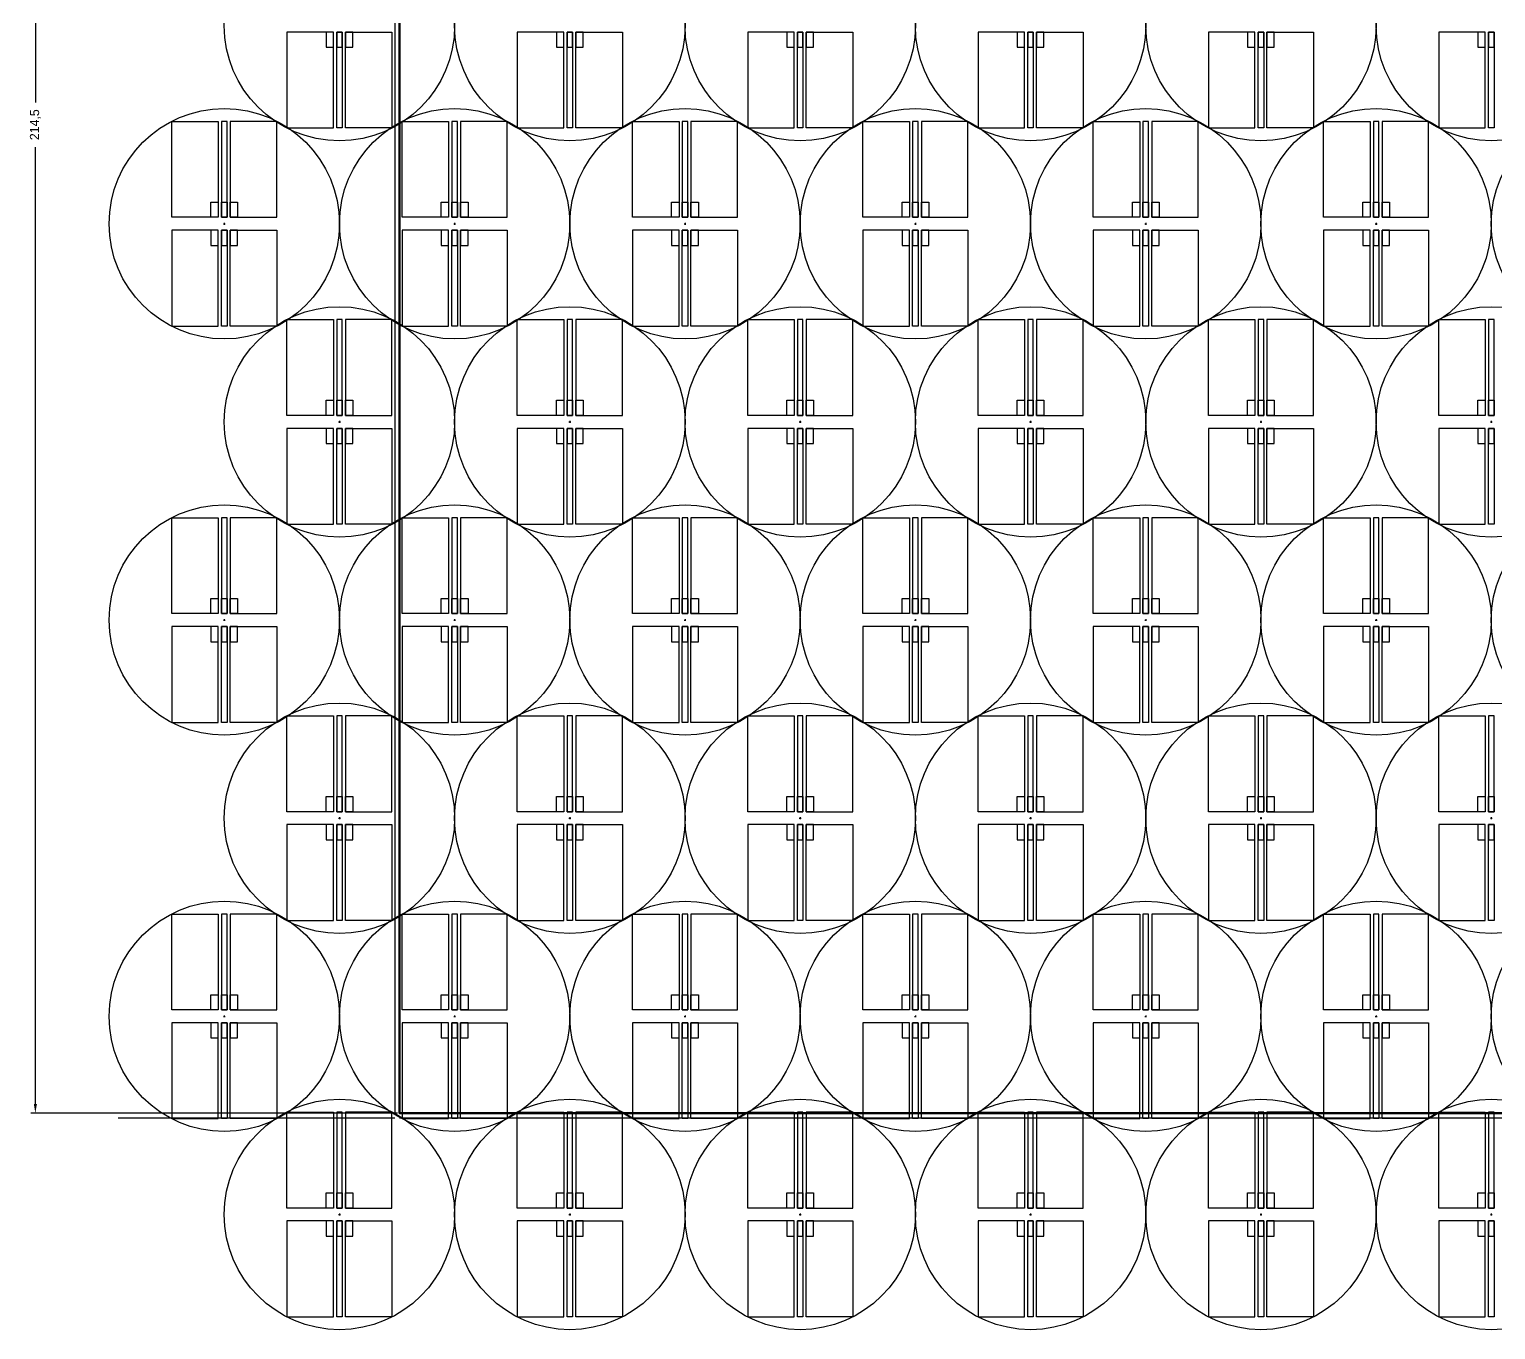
# Model space of a CAD drawing. Extents: x 1705 to 2425, y 722 to 1043.
# Drawn here: x 2103.9 to 2263.1, y 773.9 to 915 of the extents above; entities that cross this region are included whole.
import ezdxf

# ---------------------------------------------------------------- set-up
doc = ezdxf.new("R2010")
doc.units = 0
doc.header["$LTSCALE"] = 0.2
doc.layers.get('Defpoints').update_dxf_attribs({"linetype": 'CONTINUOUS'})
for name, color, linetype in [('Bemassung', 5, 'CONTINUOUS'), ('Layout', 7, 'CONTINUOUS'), ('Platine', 6, 'CONTINUOUS')]:
    doc.layers.add(name, color=color, linetype=linetype)
doc.dimstyles.get("Standard").update_dxf_attribs({"dimtxt": 1, "dimasz": 1, "dimexe": 0.5, "dimexo": 0.2, "dimgap": 0.5, "dimtad": 0, "dimdec": 1, "dimzin": 0, "dimtxsty": 'Standard', "dimcen": 0.2, "dimadec": 1, "dimazin": 0, "dimtfac": 1, "dimtdec": 1, "dimtofl": 0, "dimtmove": 0, "dimatfit": 3, "dimfxl": 0, "dimtolj": 1, "dimtzin": 0, "dimarcsym": 0})

# ---------------------------------------------------------------- blocks, each defined once
blk = doc.blocks.new('*D15')
at = {"layer": 'Bemassung', "color": 0, "lineweight": -2}
for p, q in [((2143.9, 1011.9), (2104.1, 1011.9)), ((2104.6, 1010.9), (2104.6, 907.07)), ((2104.6, 798.4), (2104.6, 902.23)), ((2143.9, 797.4), (2104.1, 797.4))]:
    blk.add_line(p, q, dxfattribs=at)
at = {"layer": 'Bemassung', "color": 0}
for points in [[(2104.43, 1010.9), (2104.77, 1010.9), (2104.6, 1011.9)], [(2104.43, 798.4), (2104.77, 798.4), (2104.6, 797.4)]]:
    blk.add_solid(points, dxfattribs=at)
at = {"layer": 'Defpoints', "color": 0}
for p in [(2104.6, 1011.9), (2144.1, 1011.9), (2144.1, 797.4)]:
    blk.add_point(p, dxfattribs=at)
at = {"layer": 'Bemassung', "color": 0, "insert": (2104.6, 904.65), "char_height": 1, "attachment_point": 5, "rotation": 90}
blk.add_mtext('\\A1;214,5', dxfattribs=at)

msp = doc.modelspace()

# ---------------------------------------------------------------- linework, layer by layer
at = {"layer": 'Bemassung'}
for centre in [(2137.6, 915.4), (2162.6, 915.4), (2187.6, 915.4), (2212.6, 915.4), (2237.6, 915.4), (2262.6, 915.4), (2125.1, 893.9), (2150.1, 893.9), (2175.1, 893.9), (2200.1, 893.9), (2225.1, 893.9), (2250.1, 893.9), (2275.1, 893.9), (2137.6, 872.4), (2162.6, 872.4), (2187.6, 872.4), (2212.6, 872.4), (2237.6, 872.4), (2262.6, 872.4), (2125.1, 850.9), (2150.1, 850.9), (2175.1, 850.9), (2200.1, 850.9), (2225.1, 850.9), (2250.1, 850.9), (2275.1, 850.9), (2137.6, 829.4), (2162.6, 829.4), (2187.6, 829.4), (2212.6, 829.4), (2237.6, 829.4), (2262.6, 829.4), (2125.1, 807.9), (2150.1, 807.9), (2175.1, 807.9), (2200.1, 807.9), (2225.1, 807.9), (2250.1, 807.9), (2275.1, 807.9), (2137.6, 786.4), (2162.6, 786.4), (2187.6, 786.4), (2212.6, 786.4), (2237.6, 786.4), (2262.6, 786.4)]:
    msp.add_circle(centre, 12.5, dxfattribs=at)
at = {"layer": 'Layout'}
for p, q in [((2125, 893.9), (2125.2, 893.9)), ((2125.1, 894), (2125.1, 893.8)), ((2150, 893.9), (2150.2, 893.9)), ((2150.1, 894), (2150.1, 893.8)), ((2175, 893.9), (2175.2, 893.9)), ((2175.1, 894), (2175.1, 893.8)), ((2200, 893.9), (2200.2, 893.9)), ((2200.1, 894), (2200.1, 893.8)), ((2225, 893.9), (2225.2, 893.9)), ((2225.1, 894), (2225.1, 893.8)), ((2250, 893.9), (2250.2, 893.9)), ((2250.1, 894), (2250.1, 893.8)), ((2137.5, 872.4), (2137.7, 872.4)), ((2137.6, 872.5), (2137.6, 872.3)), ((2162.5, 872.4), (2162.7, 872.4)), ((2162.6, 872.5), (2162.6, 872.3)), ((2187.5, 872.4), (2187.7, 872.4)), ((2187.6, 872.5), (2187.6, 872.3)), ((2212.5, 872.4), (2212.7, 872.4)), ((2212.6, 872.5), (2212.6, 872.3)), ((2237.5, 872.4), (2237.7, 872.4)), ((2237.6, 872.5), (2237.6, 872.3)), ((2262.5, 872.4), (2262.7, 872.4)), ((2262.6, 872.5), (2262.6, 872.3)), ((2125, 850.9), (2125.2, 850.9)), ((2125.1, 851), (2125.1, 850.8)), ((2150, 850.9), (2150.2, 850.9)), ((2150.1, 851), (2150.1, 850.8)), ((2175, 850.9), (2175.2, 850.9)), ((2175.1, 851), (2175.1, 850.8)), ((2200, 850.9), (2200.2, 850.9)), ((2200.1, 851), (2200.1, 850.8)), ((2225, 850.9), (2225.2, 850.9)), ((2225.1, 851), (2225.1, 850.8)), ((2250, 850.9), (2250.2, 850.9)), ((2250.1, 851), (2250.1, 850.8)), ((2137.5, 829.4), (2137.7, 829.4)), ((2137.6, 829.5), (2137.6, 829.3)), ((2162.5, 829.4), (2162.7, 829.4)), ((2162.6, 829.5), (2162.6, 829.3)), ((2187.5, 829.4), (2187.7, 829.4)), ((2187.6, 829.5), (2187.6, 829.3)), ((2212.5, 829.4), (2212.7, 829.4)), ((2212.6, 829.5), (2212.6, 829.3)), ((2237.5, 829.4), (2237.7, 829.4)), ((2237.6, 829.5), (2237.6, 829.3)), ((2262.5, 829.4), (2262.7, 829.4)), ((2262.6, 829.5), (2262.6, 829.3)), ((2125, 807.9), (2125.2, 807.9)), ((2125.1, 808), (2125.1, 807.8)), ((2150, 807.9), (2150.2, 807.9)), ((2150.1, 808), (2150.1, 807.8)), ((2175, 807.9), (2175.2, 807.9)), ((2175.1, 808), (2175.1, 807.8)), ((2200, 807.9), (2200.2, 807.9)), ((2200.1, 808), (2200.1, 807.8)), ((2225, 807.9), (2225.2, 807.9)), ((2225.1, 808), (2225.1, 807.8)), ((2250, 807.9), (2250.2, 807.9)), ((2250.1, 808), (2250.1, 807.8)), ((2137.5, 786.4), (2137.7, 786.4)), ((2137.6, 786.5), (2137.6, 786.3)), ((2162.5, 786.4), (2162.7, 786.4)), ((2162.6, 786.5), (2162.6, 786.3)), ((2187.5, 786.4), (2187.7, 786.4)), ((2187.6, 786.5), (2187.6, 786.3)), ((2212.5, 786.4), (2212.7, 786.4)), ((2212.6, 786.5), (2212.6, 786.3)), ((2237.5, 786.4), (2237.7, 786.4)), ((2237.6, 786.5), (2237.6, 786.3)), ((2262.5, 786.4), (2262.7, 786.4)), ((2262.6, 786.5), (2262.6, 786.3))]:
    msp.add_line(p, q, dxfattribs=at)
for points in [[(2136.95, 914.7), (2131.9, 914.7), (2131.9, 904.3), (2136.95, 904.3)], [(2136.15, 913.05), (2136.95, 913.05), (2136.95, 914.7), (2136.15, 914.7)], [(2137.3, 913.05), (2137.9, 913.05), (2137.9, 914.7), (2137.3, 914.7)], [(2137.3, 914.7), (2137.9, 914.7), (2137.9, 904.3), (2137.3, 904.3)], [(2138.25, 913.05), (2139.05, 913.05), (2139.05, 914.7), (2138.25, 914.7)], [(2138.25, 914.7), (2143.3, 914.7), (2143.3, 904.3), (2138.25, 904.3)], [(2161.95, 914.7), (2156.9, 914.7), (2156.9, 904.3), (2161.95, 904.3)], [(2161.15, 913.05), (2161.95, 913.05), (2161.95, 914.7), (2161.15, 914.7)], [(2162.3, 913.05), (2162.9, 913.05), (2162.9, 914.7), (2162.3, 914.7)], [(2162.3, 914.7), (2162.9, 914.7), (2162.9, 904.3), (2162.3, 904.3)], [(2163.25, 913.05), (2164.05, 913.05), (2164.05, 914.7), (2163.25, 914.7)], [(2163.25, 914.7), (2168.3, 914.7), (2168.3, 904.3), (2163.25, 904.3)], [(2186.95, 914.7), (2181.9, 914.7), (2181.9, 904.3), (2186.95, 904.3)], [(2186.15, 913.05), (2186.95, 913.05), (2186.95, 914.7), (2186.15, 914.7)], [(2187.3, 913.05), (2187.9, 913.05), (2187.9, 914.7), (2187.3, 914.7)], [(2187.3, 914.7), (2187.9, 914.7), (2187.9, 904.3), (2187.3, 904.3)], [(2188.25, 913.05), (2189.05, 913.05), (2189.05, 914.7), (2188.25, 914.7)], [(2188.25, 914.7), (2193.3, 914.7), (2193.3, 904.3), (2188.25, 904.3)], [(2211.95, 914.7), (2206.9, 914.7), (2206.9, 904.3), (2211.95, 904.3)], [(2211.15, 913.05), (2211.95, 913.05), (2211.95, 914.7), (2211.15, 914.7)], [(2212.3, 913.05), (2212.9, 913.05), (2212.9, 914.7), (2212.3, 914.7)], [(2212.3, 914.7), (2212.9, 914.7), (2212.9, 904.3), (2212.3, 904.3)], [(2213.25, 913.05), (2214.05, 913.05), (2214.05, 914.7), (2213.25, 914.7)], [(2213.25, 914.7), (2218.3, 914.7), (2218.3, 904.3), (2213.25, 904.3)], [(2236.95, 914.7), (2231.9, 914.7), (2231.9, 904.3), (2236.95, 904.3)], [(2236.15, 913.05), (2236.95, 913.05), (2236.95, 914.7), (2236.15, 914.7)], [(2237.3, 913.05), (2237.9, 913.05), (2237.9, 914.7), (2237.3, 914.7)], [(2237.3, 914.7), (2237.9, 914.7), (2237.9, 904.3), (2237.3, 904.3)], [(2238.25, 913.05), (2239.05, 913.05), (2239.05, 914.7), (2238.25, 914.7)], [(2238.25, 914.7), (2243.3, 914.7), (2243.3, 904.3), (2238.25, 904.3)], [(2261.95, 914.7), (2256.9, 914.7), (2256.9, 904.3), (2261.95, 904.3)], [(2261.15, 913.05), (2261.95, 913.05), (2261.95, 914.7), (2261.15, 914.7)], [(2262.3, 913.05), (2262.9, 913.05), (2262.9, 914.7), (2262.3, 914.7)], [(2262.3, 914.7), (2262.9, 914.7), (2262.9, 904.3), (2262.3, 904.3)], [(2124.45, 894.6), (2119.4, 894.6), (2119.4, 905), (2124.45, 905)], [(2124.8, 894.6), (2125.4, 894.6), (2125.4, 905), (2124.8, 905)], [(2125.75, 894.6), (2130.8, 894.6), (2130.8, 905), (2125.75, 905)], [(2149.45, 894.6), (2144.4, 894.6), (2144.4, 905), (2149.45, 905)], [(2149.8, 894.6), (2150.4, 894.6), (2150.4, 905), (2149.8, 905)], [(2150.75, 894.6), (2155.8, 894.6), (2155.8, 905), (2150.75, 905)], [(2174.45, 894.6), (2169.4, 894.6), (2169.4, 905), (2174.45, 905)], [(2174.8, 894.6), (2175.4, 894.6), (2175.4, 905), (2174.8, 905)], [(2175.75, 894.6), (2180.8, 894.6), (2180.8, 905), (2175.75, 905)], [(2199.45, 894.6), (2194.4, 894.6), (2194.4, 905), (2199.45, 905)], [(2199.8, 894.6), (2200.4, 894.6), (2200.4, 905), (2199.8, 905)], [(2200.75, 894.6), (2205.8, 894.6), (2205.8, 905), (2200.75, 905)], [(2224.45, 894.6), (2219.4, 894.6), (2219.4, 905), (2224.45, 905)], [(2224.8, 894.6), (2225.4, 894.6), (2225.4, 905), (2224.8, 905)], [(2225.75, 894.6), (2230.8, 894.6), (2230.8, 905), (2225.75, 905)], [(2249.45, 894.6), (2244.4, 894.6), (2244.4, 905), (2249.45, 905)], [(2249.8, 894.6), (2250.4, 894.6), (2250.4, 905), (2249.8, 905)], [(2250.75, 894.6), (2255.8, 894.6), (2255.8, 905), (2250.75, 905)], [(2123.65, 896.25), (2124.45, 896.25), (2124.45, 894.6), (2123.65, 894.6)], [(2124.8, 896.25), (2125.4, 896.25), (2125.4, 894.6), (2124.8, 894.6)], [(2125.75, 896.25), (2126.55, 896.25), (2126.55, 894.6), (2125.75, 894.6)], [(2148.65, 896.25), (2149.45, 896.25), (2149.45, 894.6), (2148.65, 894.6)], [(2149.8, 896.25), (2150.4, 896.25), (2150.4, 894.6), (2149.8, 894.6)], [(2150.75, 896.25), (2151.55, 896.25), (2151.55, 894.6), (2150.75, 894.6)], [(2173.65, 896.25), (2174.45, 896.25), (2174.45, 894.6), (2173.65, 894.6)], [(2174.8, 896.25), (2175.4, 896.25), (2175.4, 894.6), (2174.8, 894.6)], [(2175.75, 896.25), (2176.55, 896.25), (2176.55, 894.6), (2175.75, 894.6)], [(2198.65, 896.25), (2199.45, 896.25), (2199.45, 894.6), (2198.65, 894.6)], [(2199.8, 896.25), (2200.4, 896.25), (2200.4, 894.6), (2199.8, 894.6)], [(2200.75, 896.25), (2201.55, 896.25), (2201.55, 894.6), (2200.75, 894.6)], [(2223.65, 896.25), (2224.45, 896.25), (2224.45, 894.6), (2223.65, 894.6)], [(2224.8, 896.25), (2225.4, 896.25), (2225.4, 894.6), (2224.8, 894.6)], [(2225.75, 896.25), (2226.55, 896.25), (2226.55, 894.6), (2225.75, 894.6)], [(2248.65, 896.25), (2249.45, 896.25), (2249.45, 894.6), (2248.65, 894.6)], [(2249.8, 896.25), (2250.4, 896.25), (2250.4, 894.6), (2249.8, 894.6)], [(2250.75, 896.25), (2251.55, 896.25), (2251.55, 894.6), (2250.75, 894.6)], [(2124.45, 893.2), (2119.4, 893.2), (2119.4, 882.8), (2124.45, 882.8)], [(2123.65, 891.55), (2124.45, 891.55), (2124.45, 893.2), (2123.65, 893.2)], [(2124.8, 891.55), (2125.4, 891.55), (2125.4, 893.2), (2124.8, 893.2)], [(2124.8, 893.2), (2125.4, 893.2), (2125.4, 882.8), (2124.8, 882.8)], [(2125.75, 891.55), (2126.55, 891.55), (2126.55, 893.2), (2125.75, 893.2)], [(2125.75, 893.2), (2130.8, 893.2), (2130.8, 882.8), (2125.75, 882.8)], [(2149.45, 893.2), (2144.4, 893.2), (2144.4, 882.8), (2149.45, 882.8)], [(2148.65, 891.55), (2149.45, 891.55), (2149.45, 893.2), (2148.65, 893.2)], [(2149.8, 891.55), (2150.4, 891.55), (2150.4, 893.2), (2149.8, 893.2)], [(2149.8, 893.2), (2150.4, 893.2), (2150.4, 882.8), (2149.8, 882.8)], [(2150.75, 891.55), (2151.55, 891.55), (2151.55, 893.2), (2150.75, 893.2)], [(2150.75, 893.2), (2155.8, 893.2), (2155.8, 882.8), (2150.75, 882.8)], [(2174.45, 893.2), (2169.4, 893.2), (2169.4, 882.8), (2174.45, 882.8)], [(2173.65, 891.55), (2174.45, 891.55), (2174.45, 893.2), (2173.65, 893.2)], [(2174.8, 891.55), (2175.4, 891.55), (2175.4, 893.2), (2174.8, 893.2)], [(2174.8, 893.2), (2175.4, 893.2), (2175.4, 882.8), (2174.8, 882.8)], [(2175.75, 891.55), (2176.55, 891.55), (2176.55, 893.2), (2175.75, 893.2)], [(2175.75, 893.2), (2180.8, 893.2), (2180.8, 882.8), (2175.75, 882.8)], [(2199.45, 893.2), (2194.4, 893.2), (2194.4, 882.8), (2199.45, 882.8)], [(2198.65, 891.55), (2199.45, 891.55), (2199.45, 893.2), (2198.65, 893.2)], [(2199.8, 891.55), (2200.4, 891.55), (2200.4, 893.2), (2199.8, 893.2)], [(2199.8, 893.2), (2200.4, 893.2), (2200.4, 882.8), (2199.8, 882.8)], [(2200.75, 891.55), (2201.55, 891.55), (2201.55, 893.2), (2200.75, 893.2)], [(2200.75, 893.2), (2205.8, 893.2), (2205.8, 882.8), (2200.75, 882.8)], [(2224.45, 893.2), (2219.4, 893.2), (2219.4, 882.8), (2224.45, 882.8)], [(2223.65, 891.55), (2224.45, 891.55), (2224.45, 893.2), (2223.65, 893.2)], [(2224.8, 891.55), (2225.4, 891.55), (2225.4, 893.2), (2224.8, 893.2)], [(2224.8, 893.2), (2225.4, 893.2), (2225.4, 882.8), (2224.8, 882.8)], [(2225.75, 891.55), (2226.55, 891.55), (2226.55, 893.2), (2225.75, 893.2)], [(2225.75, 893.2), (2230.8, 893.2), (2230.8, 882.8), (2225.75, 882.8)], [(2249.45, 893.2), (2244.4, 893.2), (2244.4, 882.8), (2249.45, 882.8)], [(2248.65, 891.55), (2249.45, 891.55), (2249.45, 893.2), (2248.65, 893.2)], [(2249.8, 891.55), (2250.4, 891.55), (2250.4, 893.2), (2249.8, 893.2)], [(2249.8, 893.2), (2250.4, 893.2), (2250.4, 882.8), (2249.8, 882.8)], [(2250.75, 891.55), (2251.55, 891.55), (2251.55, 893.2), (2250.75, 893.2)], [(2250.75, 893.2), (2255.8, 893.2), (2255.8, 882.8), (2250.75, 882.8)], [(2136.95, 873.1), (2131.9, 873.1), (2131.9, 883.5), (2136.95, 883.5)], [(2137.3, 873.1), (2137.9, 873.1), (2137.9, 883.5), (2137.3, 883.5)], [(2138.25, 873.1), (2143.3, 873.1), (2143.3, 883.5), (2138.25, 883.5)], [(2161.95, 873.1), (2156.9, 873.1), (2156.9, 883.5), (2161.95, 883.5)], [(2162.3, 873.1), (2162.9, 873.1), (2162.9, 883.5), (2162.3, 883.5)], [(2163.25, 873.1), (2168.3, 873.1), (2168.3, 883.5), (2163.25, 883.5)], [(2186.95, 873.1), (2181.9, 873.1), (2181.9, 883.5), (2186.95, 883.5)], [(2187.3, 873.1), (2187.9, 873.1), (2187.9, 883.5), (2187.3, 883.5)], [(2188.25, 873.1), (2193.3, 873.1), (2193.3, 883.5), (2188.25, 883.5)], [(2211.95, 873.1), (2206.9, 873.1), (2206.9, 883.5), (2211.95, 883.5)], [(2212.3, 873.1), (2212.9, 873.1), (2212.9, 883.5), (2212.3, 883.5)], [(2213.25, 873.1), (2218.3, 873.1), (2218.3, 883.5), (2213.25, 883.5)], [(2236.95, 873.1), (2231.9, 873.1), (2231.9, 883.5), (2236.95, 883.5)], [(2237.3, 873.1), (2237.9, 873.1), (2237.9, 883.5), (2237.3, 883.5)], [(2238.25, 873.1), (2243.3, 873.1), (2243.3, 883.5), (2238.25, 883.5)], [(2261.95, 873.1), (2256.9, 873.1), (2256.9, 883.5), (2261.95, 883.5)], [(2262.3, 873.1), (2262.9, 873.1), (2262.9, 883.5), (2262.3, 883.5)], [(2136.15, 874.75), (2136.95, 874.75), (2136.95, 873.1), (2136.15, 873.1)], [(2137.3, 874.75), (2137.9, 874.75), (2137.9, 873.1), (2137.3, 873.1)], [(2138.25, 874.75), (2139.05, 874.75), (2139.05, 873.1), (2138.25, 873.1)], [(2161.15, 874.75), (2161.95, 874.75), (2161.95, 873.1), (2161.15, 873.1)], [(2162.3, 874.75), (2162.9, 874.75), (2162.9, 873.1), (2162.3, 873.1)], [(2163.25, 874.75), (2164.05, 874.75), (2164.05, 873.1), (2163.25, 873.1)], [(2186.15, 874.75), (2186.95, 874.75), (2186.95, 873.1), (2186.15, 873.1)], [(2187.3, 874.75), (2187.9, 874.75), (2187.9, 873.1), (2187.3, 873.1)], [(2188.25, 874.75), (2189.05, 874.75), (2189.05, 873.1), (2188.25, 873.1)], [(2211.15, 874.75), (2211.95, 874.75), (2211.95, 873.1), (2211.15, 873.1)], [(2212.3, 874.75), (2212.9, 874.75), (2212.9, 873.1), (2212.3, 873.1)], [(2213.25, 874.75), (2214.05, 874.75), (2214.05, 873.1), (2213.25, 873.1)], [(2236.15, 874.75), (2236.95, 874.75), (2236.95, 873.1), (2236.15, 873.1)], [(2237.3, 874.75), (2237.9, 874.75), (2237.9, 873.1), (2237.3, 873.1)], [(2238.25, 874.75), (2239.05, 874.75), (2239.05, 873.1), (2238.25, 873.1)], [(2261.15, 874.75), (2261.95, 874.75), (2261.95, 873.1), (2261.15, 873.1)], [(2262.3, 874.75), (2262.9, 874.75), (2262.9, 873.1), (2262.3, 873.1)], [(2136.95, 871.7), (2131.9, 871.7), (2131.9, 861.3), (2136.95, 861.3)], [(2136.15, 870.05), (2136.95, 870.05), (2136.95, 871.7), (2136.15, 871.7)], [(2137.3, 870.05), (2137.9, 870.05), (2137.9, 871.7), (2137.3, 871.7)], [(2137.3, 871.7), (2137.9, 871.7), (2137.9, 861.3), (2137.3, 861.3)], [(2138.25, 870.05), (2139.05, 870.05), (2139.05, 871.7), (2138.25, 871.7)], [(2138.25, 871.7), (2143.3, 871.7), (2143.3, 861.3), (2138.25, 861.3)], [(2161.95, 871.7), (2156.9, 871.7), (2156.9, 861.3), (2161.95, 861.3)], [(2161.15, 870.05), (2161.95, 870.05), (2161.95, 871.7), (2161.15, 871.7)], [(2162.3, 870.05), (2162.9, 870.05), (2162.9, 871.7), (2162.3, 871.7)], [(2162.3, 871.7), (2162.9, 871.7), (2162.9, 861.3), (2162.3, 861.3)], [(2163.25, 870.05), (2164.05, 870.05), (2164.05, 871.7), (2163.25, 871.7)], [(2163.25, 871.7), (2168.3, 871.7), (2168.3, 861.3), (2163.25, 861.3)], [(2186.95, 871.7), (2181.9, 871.7), (2181.9, 861.3), (2186.95, 861.3)], [(2186.15, 870.05), (2186.95, 870.05), (2186.95, 871.7), (2186.15, 871.7)], [(2187.3, 870.05), (2187.9, 870.05), (2187.9, 871.7), (2187.3, 871.7)], [(2187.3, 871.7), (2187.9, 871.7), (2187.9, 861.3), (2187.3, 861.3)], [(2188.25, 870.05), (2189.05, 870.05), (2189.05, 871.7), (2188.25, 871.7)], [(2188.25, 871.7), (2193.3, 871.7), (2193.3, 861.3), (2188.25, 861.3)], [(2211.95, 871.7), (2206.9, 871.7), (2206.9, 861.3), (2211.95, 861.3)], [(2211.15, 870.05), (2211.95, 870.05), (2211.95, 871.7), (2211.15, 871.7)], [(2212.3, 870.05), (2212.9, 870.05), (2212.9, 871.7), (2212.3, 871.7)], [(2212.3, 871.7), (2212.9, 871.7), (2212.9, 861.3), (2212.3, 861.3)], [(2213.25, 870.05), (2214.05, 870.05), (2214.05, 871.7), (2213.25, 871.7)], [(2213.25, 871.7), (2218.3, 871.7), (2218.3, 861.3), (2213.25, 861.3)], [(2236.95, 871.7), (2231.9, 871.7), (2231.9, 861.3), (2236.95, 861.3)], [(2236.15, 870.05), (2236.95, 870.05), (2236.95, 871.7), (2236.15, 871.7)], [(2237.3, 870.05), (2237.9, 870.05), (2237.9, 871.7), (2237.3, 871.7)], [(2237.3, 871.7), (2237.9, 871.7), (2237.9, 861.3), (2237.3, 861.3)], [(2238.25, 870.05), (2239.05, 870.05), (2239.05, 871.7), (2238.25, 871.7)], [(2238.25, 871.7), (2243.3, 871.7), (2243.3, 861.3), (2238.25, 861.3)], [(2261.95, 871.7), (2256.9, 871.7), (2256.9, 861.3), (2261.95, 861.3)], [(2261.15, 870.05), (2261.95, 870.05), (2261.95, 871.7), (2261.15, 871.7)], [(2262.3, 870.05), (2262.9, 870.05), (2262.9, 871.7), (2262.3, 871.7)], [(2262.3, 871.7), (2262.9, 871.7), (2262.9, 861.3), (2262.3, 861.3)], [(2124.45, 851.6), (2119.4, 851.6), (2119.4, 862), (2124.45, 862)], [(2124.8, 851.6), (2125.4, 851.6), (2125.4, 862), (2124.8, 862)], [(2125.75, 851.6), (2130.8, 851.6), (2130.8, 862), (2125.75, 862)], [(2149.45, 851.6), (2144.4, 851.6), (2144.4, 862), (2149.45, 862)], [(2149.8, 851.6), (2150.4, 851.6), (2150.4, 862), (2149.8, 862)], [(2150.75, 851.6), (2155.8, 851.6), (2155.8, 862), (2150.75, 862)], [(2174.45, 851.6), (2169.4, 851.6), (2169.4, 862), (2174.45, 862)], [(2174.8, 851.6), (2175.4, 851.6), (2175.4, 862), (2174.8, 862)], [(2175.75, 851.6), (2180.8, 851.6), (2180.8, 862), (2175.75, 862)], [(2199.45, 851.6), (2194.4, 851.6), (2194.4, 862), (2199.45, 862)], [(2199.8, 851.6), (2200.4, 851.6), (2200.4, 862), (2199.8, 862)], [(2200.75, 851.6), (2205.8, 851.6), (2205.8, 862), (2200.75, 862)], [(2224.45, 851.6), (2219.4, 851.6), (2219.4, 862), (2224.45, 862)], [(2224.8, 851.6), (2225.4, 851.6), (2225.4, 862), (2224.8, 862)], [(2225.75, 851.6), (2230.8, 851.6), (2230.8, 862), (2225.75, 862)], [(2249.45, 851.6), (2244.4, 851.6), (2244.4, 862), (2249.45, 862)], [(2249.8, 851.6), (2250.4, 851.6), (2250.4, 862), (2249.8, 862)], [(2250.75, 851.6), (2255.8, 851.6), (2255.8, 862), (2250.75, 862)], [(2123.65, 853.25), (2124.45, 853.25), (2124.45, 851.6), (2123.65, 851.6)], [(2124.8, 853.25), (2125.4, 853.25), (2125.4, 851.6), (2124.8, 851.6)], [(2125.75, 853.25), (2126.55, 853.25), (2126.55, 851.6), (2125.75, 851.6)], [(2148.65, 853.25), (2149.45, 853.25), (2149.45, 851.6), (2148.65, 851.6)], [(2149.8, 853.25), (2150.4, 853.25), (2150.4, 851.6), (2149.8, 851.6)], [(2150.75, 853.25), (2151.55, 853.25), (2151.55, 851.6), (2150.75, 851.6)], [(2173.65, 853.25), (2174.45, 853.25), (2174.45, 851.6), (2173.65, 851.6)], [(2174.8, 853.25), (2175.4, 853.25), (2175.4, 851.6), (2174.8, 851.6)], [(2175.75, 853.25), (2176.55, 853.25), (2176.55, 851.6), (2175.75, 851.6)], [(2198.65, 853.25), (2199.45, 853.25), (2199.45, 851.6), (2198.65, 851.6)], [(2199.8, 853.25), (2200.4, 853.25), (2200.4, 851.6), (2199.8, 851.6)], [(2200.75, 853.25), (2201.55, 853.25), (2201.55, 851.6), (2200.75, 851.6)], [(2223.65, 853.25), (2224.45, 853.25), (2224.45, 851.6), (2223.65, 851.6)], [(2224.8, 853.25), (2225.4, 853.25), (2225.4, 851.6), (2224.8, 851.6)], [(2225.75, 853.25), (2226.55, 853.25), (2226.55, 851.6), (2225.75, 851.6)], [(2248.65, 853.25), (2249.45, 853.25), (2249.45, 851.6), (2248.65, 851.6)], [(2249.8, 853.25), (2250.4, 853.25), (2250.4, 851.6), (2249.8, 851.6)], [(2250.75, 853.25), (2251.55, 853.25), (2251.55, 851.6), (2250.75, 851.6)], [(2124.45, 850.2), (2119.4, 850.2), (2119.4, 839.8), (2124.45, 839.8)], [(2123.65, 848.55), (2124.45, 848.55), (2124.45, 850.2), (2123.65, 850.2)], [(2124.8, 848.55), (2125.4, 848.55), (2125.4, 850.2), (2124.8, 850.2)], [(2124.8, 850.2), (2125.4, 850.2), (2125.4, 839.8), (2124.8, 839.8)], [(2125.75, 848.55), (2126.55, 848.55), (2126.55, 850.2), (2125.75, 850.2)], [(2125.75, 850.2), (2130.8, 850.2), (2130.8, 839.8), (2125.75, 839.8)], [(2149.45, 850.2), (2144.4, 850.2), (2144.4, 839.8), (2149.45, 839.8)], [(2148.65, 848.55), (2149.45, 848.55), (2149.45, 850.2), (2148.65, 850.2)], [(2149.8, 848.55), (2150.4, 848.55), (2150.4, 850.2), (2149.8, 850.2)], [(2149.8, 850.2), (2150.4, 850.2), (2150.4, 839.8), (2149.8, 839.8)], [(2150.75, 848.55), (2151.55, 848.55), (2151.55, 850.2), (2150.75, 850.2)], [(2150.75, 850.2), (2155.8, 850.2), (2155.8, 839.8), (2150.75, 839.8)], [(2174.45, 850.2), (2169.4, 850.2), (2169.4, 839.8), (2174.45, 839.8)], [(2173.65, 848.55), (2174.45, 848.55), (2174.45, 850.2), (2173.65, 850.2)], [(2174.8, 848.55), (2175.4, 848.55), (2175.4, 850.2), (2174.8, 850.2)], [(2174.8, 850.2), (2175.4, 850.2), (2175.4, 839.8), (2174.8, 839.8)], [(2175.75, 848.55), (2176.55, 848.55), (2176.55, 850.2), (2175.75, 850.2)], [(2175.75, 850.2), (2180.8, 850.2), (2180.8, 839.8), (2175.75, 839.8)], [(2199.45, 850.2), (2194.4, 850.2), (2194.4, 839.8), (2199.45, 839.8)], [(2198.65, 848.55), (2199.45, 848.55), (2199.45, 850.2), (2198.65, 850.2)], [(2199.8, 848.55), (2200.4, 848.55), (2200.4, 850.2), (2199.8, 850.2)], [(2199.8, 850.2), (2200.4, 850.2), (2200.4, 839.8), (2199.8, 839.8)], [(2200.75, 848.55), (2201.55, 848.55), (2201.55, 850.2), (2200.75, 850.2)], [(2200.75, 850.2), (2205.8, 850.2), (2205.8, 839.8), (2200.75, 839.8)], [(2224.45, 850.2), (2219.4, 850.2), (2219.4, 839.8), (2224.45, 839.8)], [(2223.65, 848.55), (2224.45, 848.55), (2224.45, 850.2), (2223.65, 850.2)], [(2224.8, 848.55), (2225.4, 848.55), (2225.4, 850.2), (2224.8, 850.2)], [(2224.8, 850.2), (2225.4, 850.2), (2225.4, 839.8), (2224.8, 839.8)], [(2225.75, 848.55), (2226.55, 848.55), (2226.55, 850.2), (2225.75, 850.2)], [(2225.75, 850.2), (2230.8, 850.2), (2230.8, 839.8), (2225.75, 839.8)], [(2249.45, 850.2), (2244.4, 850.2), (2244.4, 839.8), (2249.45, 839.8)], [(2248.65, 848.55), (2249.45, 848.55), (2249.45, 850.2), (2248.65, 850.2)], [(2249.8, 848.55), (2250.4, 848.55), (2250.4, 850.2), (2249.8, 850.2)], [(2249.8, 850.2), (2250.4, 850.2), (2250.4, 839.8), (2249.8, 839.8)], [(2250.75, 848.55), (2251.55, 848.55), (2251.55, 850.2), (2250.75, 850.2)], [(2250.75, 850.2), (2255.8, 850.2), (2255.8, 839.8), (2250.75, 839.8)], [(2136.95, 830.1), (2131.9, 830.1), (2131.9, 840.5), (2136.95, 840.5)], [(2137.3, 830.1), (2137.9, 830.1), (2137.9, 840.5), (2137.3, 840.5)], [(2138.25, 830.1), (2143.3, 830.1), (2143.3, 840.5), (2138.25, 840.5)], [(2161.95, 830.1), (2156.9, 830.1), (2156.9, 840.5), (2161.95, 840.5)], [(2162.3, 830.1), (2162.9, 830.1), (2162.9, 840.5), (2162.3, 840.5)], [(2163.25, 830.1), (2168.3, 830.1), (2168.3, 840.5), (2163.25, 840.5)], [(2186.95, 830.1), (2181.9, 830.1), (2181.9, 840.5), (2186.95, 840.5)], [(2187.3, 830.1), (2187.9, 830.1), (2187.9, 840.5), (2187.3, 840.5)], [(2188.25, 830.1), (2193.3, 830.1), (2193.3, 840.5), (2188.25, 840.5)], [(2211.95, 830.1), (2206.9, 830.1), (2206.9, 840.5), (2211.95, 840.5)], [(2212.3, 830.1), (2212.9, 830.1), (2212.9, 840.5), (2212.3, 840.5)], [(2213.25, 830.1), (2218.3, 830.1), (2218.3, 840.5), (2213.25, 840.5)], [(2236.95, 830.1), (2231.9, 830.1), (2231.9, 840.5), (2236.95, 840.5)], [(2237.3, 830.1), (2237.9, 830.1), (2237.9, 840.5), (2237.3, 840.5)], [(2238.25, 830.1), (2243.3, 830.1), (2243.3, 840.5), (2238.25, 840.5)], [(2261.95, 830.1), (2256.9, 830.1), (2256.9, 840.5), (2261.95, 840.5)], [(2262.3, 830.1), (2262.9, 830.1), (2262.9, 840.5), (2262.3, 840.5)], [(2136.15, 831.75), (2136.95, 831.75), (2136.95, 830.1), (2136.15, 830.1)], [(2137.3, 831.75), (2137.9, 831.75), (2137.9, 830.1), (2137.3, 830.1)], [(2138.25, 831.75), (2139.05, 831.75), (2139.05, 830.1), (2138.25, 830.1)], [(2161.15, 831.75), (2161.95, 831.75), (2161.95, 830.1), (2161.15, 830.1)], [(2162.3, 831.75), (2162.9, 831.75), (2162.9, 830.1), (2162.3, 830.1)], [(2163.25, 831.75), (2164.05, 831.75), (2164.05, 830.1), (2163.25, 830.1)], [(2186.15, 831.75), (2186.95, 831.75), (2186.95, 830.1), (2186.15, 830.1)], [(2187.3, 831.75), (2187.9, 831.75), (2187.9, 830.1), (2187.3, 830.1)], [(2188.25, 831.75), (2189.05, 831.75), (2189.05, 830.1), (2188.25, 830.1)], [(2211.15, 831.75), (2211.95, 831.75), (2211.95, 830.1), (2211.15, 830.1)], [(2212.3, 831.75), (2212.9, 831.75), (2212.9, 830.1), (2212.3, 830.1)], [(2213.25, 831.75), (2214.05, 831.75), (2214.05, 830.1), (2213.25, 830.1)], [(2236.15, 831.75), (2236.95, 831.75), (2236.95, 830.1), (2236.15, 830.1)], [(2237.3, 831.75), (2237.9, 831.75), (2237.9, 830.1), (2237.3, 830.1)], [(2238.25, 831.75), (2239.05, 831.75), (2239.05, 830.1), (2238.25, 830.1)], [(2261.15, 831.75), (2261.95, 831.75), (2261.95, 830.1), (2261.15, 830.1)], [(2262.3, 831.75), (2262.9, 831.75), (2262.9, 830.1), (2262.3, 830.1)], [(2136.95, 828.7), (2131.9, 828.7), (2131.9, 818.3), (2136.95, 818.3)], [(2136.15, 827.05), (2136.95, 827.05), (2136.95, 828.7), (2136.15, 828.7)], [(2137.3, 827.05), (2137.9, 827.05), (2137.9, 828.7), (2137.3, 828.7)], [(2137.3, 828.7), (2137.9, 828.7), (2137.9, 818.3), (2137.3, 818.3)], [(2138.25, 827.05), (2139.05, 827.05), (2139.05, 828.7), (2138.25, 828.7)], [(2138.25, 828.7), (2143.3, 828.7), (2143.3, 818.3), (2138.25, 818.3)], [(2161.95, 828.7), (2156.9, 828.7), (2156.9, 818.3), (2161.95, 818.3)], [(2161.15, 827.05), (2161.95, 827.05), (2161.95, 828.7), (2161.15, 828.7)], [(2162.3, 827.05), (2162.9, 827.05), (2162.9, 828.7), (2162.3, 828.7)], [(2162.3, 828.7), (2162.9, 828.7), (2162.9, 818.3), (2162.3, 818.3)], [(2163.25, 827.05), (2164.05, 827.05), (2164.05, 828.7), (2163.25, 828.7)], [(2163.25, 828.7), (2168.3, 828.7), (2168.3, 818.3), (2163.25, 818.3)], [(2186.95, 828.7), (2181.9, 828.7), (2181.9, 818.3), (2186.95, 818.3)], [(2186.15, 827.05), (2186.95, 827.05), (2186.95, 828.7), (2186.15, 828.7)], [(2187.3, 827.05), (2187.9, 827.05), (2187.9, 828.7), (2187.3, 828.7)], [(2187.3, 828.7), (2187.9, 828.7), (2187.9, 818.3), (2187.3, 818.3)], [(2188.25, 827.05), (2189.05, 827.05), (2189.05, 828.7), (2188.25, 828.7)], [(2188.25, 828.7), (2193.3, 828.7), (2193.3, 818.3), (2188.25, 818.3)], [(2211.95, 828.7), (2206.9, 828.7), (2206.9, 818.3), (2211.95, 818.3)], [(2211.15, 827.05), (2211.95, 827.05), (2211.95, 828.7), (2211.15, 828.7)], [(2212.3, 827.05), (2212.9, 827.05), (2212.9, 828.7), (2212.3, 828.7)], [(2212.3, 828.7), (2212.9, 828.7), (2212.9, 818.3), (2212.3, 818.3)], [(2213.25, 827.05), (2214.05, 827.05), (2214.05, 828.7), (2213.25, 828.7)], [(2213.25, 828.7), (2218.3, 828.7), (2218.3, 818.3), (2213.25, 818.3)], [(2236.95, 828.7), (2231.9, 828.7), (2231.9, 818.3), (2236.95, 818.3)], [(2236.15, 827.05), (2236.95, 827.05), (2236.95, 828.7), (2236.15, 828.7)], [(2237.3, 827.05), (2237.9, 827.05), (2237.9, 828.7), (2237.3, 828.7)], [(2237.3, 828.7), (2237.9, 828.7), (2237.9, 818.3), (2237.3, 818.3)], [(2238.25, 827.05), (2239.05, 827.05), (2239.05, 828.7), (2238.25, 828.7)], [(2238.25, 828.7), (2243.3, 828.7), (2243.3, 818.3), (2238.25, 818.3)], [(2261.95, 828.7), (2256.9, 828.7), (2256.9, 818.3), (2261.95, 818.3)], [(2261.15, 827.05), (2261.95, 827.05), (2261.95, 828.7), (2261.15, 828.7)], [(2262.3, 827.05), (2262.9, 827.05), (2262.9, 828.7), (2262.3, 828.7)], [(2262.3, 828.7), (2262.9, 828.7), (2262.9, 818.3), (2262.3, 818.3)], [(2124.45, 808.6), (2119.4, 808.6), (2119.4, 819), (2124.45, 819)], [(2124.8, 808.6), (2125.4, 808.6), (2125.4, 819), (2124.8, 819)], [(2125.75, 808.6), (2130.8, 808.6), (2130.8, 819), (2125.75, 819)], [(2149.45, 808.6), (2144.4, 808.6), (2144.4, 819), (2149.45, 819)], [(2149.8, 808.6), (2150.4, 808.6), (2150.4, 819), (2149.8, 819)], [(2150.75, 808.6), (2155.8, 808.6), (2155.8, 819), (2150.75, 819)], [(2174.45, 808.6), (2169.4, 808.6), (2169.4, 819), (2174.45, 819)], [(2174.8, 808.6), (2175.4, 808.6), (2175.4, 819), (2174.8, 819)], [(2175.75, 808.6), (2180.8, 808.6), (2180.8, 819), (2175.75, 819)], [(2199.45, 808.6), (2194.4, 808.6), (2194.4, 819), (2199.45, 819)], [(2199.8, 808.6), (2200.4, 808.6), (2200.4, 819), (2199.8, 819)], [(2200.75, 808.6), (2205.8, 808.6), (2205.8, 819), (2200.75, 819)], [(2224.45, 808.6), (2219.4, 808.6), (2219.4, 819), (2224.45, 819)], [(2224.8, 808.6), (2225.4, 808.6), (2225.4, 819), (2224.8, 819)], [(2225.75, 808.6), (2230.8, 808.6), (2230.8, 819), (2225.75, 819)], [(2249.45, 808.6), (2244.4, 808.6), (2244.4, 819), (2249.45, 819)], [(2249.8, 808.6), (2250.4, 808.6), (2250.4, 819), (2249.8, 819)], [(2250.75, 808.6), (2255.8, 808.6), (2255.8, 819), (2250.75, 819)], [(2123.65, 810.25), (2124.45, 810.25), (2124.45, 808.6), (2123.65, 808.6)], [(2124.8, 810.25), (2125.4, 810.25), (2125.4, 808.6), (2124.8, 808.6)], [(2125.75, 810.25), (2126.55, 810.25), (2126.55, 808.6), (2125.75, 808.6)], [(2148.65, 810.25), (2149.45, 810.25), (2149.45, 808.6), (2148.65, 808.6)], [(2149.8, 810.25), (2150.4, 810.25), (2150.4, 808.6), (2149.8, 808.6)], [(2150.75, 810.25), (2151.55, 810.25), (2151.55, 808.6), (2150.75, 808.6)], [(2173.65, 810.25), (2174.45, 810.25), (2174.45, 808.6), (2173.65, 808.6)], [(2174.8, 810.25), (2175.4, 810.25), (2175.4, 808.6), (2174.8, 808.6)], [(2175.75, 810.25), (2176.55, 810.25), (2176.55, 808.6), (2175.75, 808.6)], [(2198.65, 810.25), (2199.45, 810.25), (2199.45, 808.6), (2198.65, 808.6)], [(2199.8, 810.25), (2200.4, 810.25), (2200.4, 808.6), (2199.8, 808.6)], [(2200.75, 810.25), (2201.55, 810.25), (2201.55, 808.6), (2200.75, 808.6)], [(2223.65, 810.25), (2224.45, 810.25), (2224.45, 808.6), (2223.65, 808.6)], [(2224.8, 810.25), (2225.4, 810.25), (2225.4, 808.6), (2224.8, 808.6)], [(2225.75, 810.25), (2226.55, 810.25), (2226.55, 808.6), (2225.75, 808.6)], [(2248.65, 810.25), (2249.45, 810.25), (2249.45, 808.6), (2248.65, 808.6)], [(2249.8, 810.25), (2250.4, 810.25), (2250.4, 808.6), (2249.8, 808.6)], [(2250.75, 810.25), (2251.55, 810.25), (2251.55, 808.6), (2250.75, 808.6)], [(2124.45, 807.2), (2119.4, 807.2), (2119.4, 796.8), (2124.45, 796.8)], [(2123.65, 805.55), (2124.45, 805.55), (2124.45, 807.2), (2123.65, 807.2)], [(2124.8, 805.55), (2125.4, 805.55), (2125.4, 807.2), (2124.8, 807.2)], [(2124.8, 807.2), (2125.4, 807.2), (2125.4, 796.8), (2124.8, 796.8)], [(2125.75, 805.55), (2126.55, 805.55), (2126.55, 807.2), (2125.75, 807.2)], [(2125.75, 807.2), (2130.8, 807.2), (2130.8, 796.8), (2125.75, 796.8)], [(2149.45, 807.2), (2144.4, 807.2), (2144.4, 796.8), (2149.45, 796.8)], [(2148.65, 805.55), (2149.45, 805.55), (2149.45, 807.2), (2148.65, 807.2)], [(2149.8, 805.55), (2150.4, 805.55), (2150.4, 807.2), (2149.8, 807.2)], [(2149.8, 807.2), (2150.4, 807.2), (2150.4, 796.8), (2149.8, 796.8)], [(2150.75, 805.55), (2151.55, 805.55), (2151.55, 807.2), (2150.75, 807.2)], [(2150.75, 807.2), (2155.8, 807.2), (2155.8, 796.8), (2150.75, 796.8)], [(2174.45, 807.2), (2169.4, 807.2), (2169.4, 796.8), (2174.45, 796.8)], [(2173.65, 805.55), (2174.45, 805.55), (2174.45, 807.2), (2173.65, 807.2)], [(2174.8, 805.55), (2175.4, 805.55), (2175.4, 807.2), (2174.8, 807.2)], [(2174.8, 807.2), (2175.4, 807.2), (2175.4, 796.8), (2174.8, 796.8)], [(2175.75, 805.55), (2176.55, 805.55), (2176.55, 807.2), (2175.75, 807.2)], [(2175.75, 807.2), (2180.8, 807.2), (2180.8, 796.8), (2175.75, 796.8)], [(2199.45, 807.2), (2194.4, 807.2), (2194.4, 796.8), (2199.45, 796.8)], [(2198.65, 805.55), (2199.45, 805.55), (2199.45, 807.2), (2198.65, 807.2)], [(2199.8, 805.55), (2200.4, 805.55), (2200.4, 807.2), (2199.8, 807.2)], [(2199.8, 807.2), (2200.4, 807.2), (2200.4, 796.8), (2199.8, 796.8)], [(2200.75, 805.55), (2201.55, 805.55), (2201.55, 807.2), (2200.75, 807.2)], [(2200.75, 807.2), (2205.8, 807.2), (2205.8, 796.8), (2200.75, 796.8)], [(2224.45, 807.2), (2219.4, 807.2), (2219.4, 796.8), (2224.45, 796.8)], [(2223.65, 805.55), (2224.45, 805.55), (2224.45, 807.2), (2223.65, 807.2)], [(2224.8, 805.55), (2225.4, 805.55), (2225.4, 807.2), (2224.8, 807.2)], [(2224.8, 807.2), (2225.4, 807.2), (2225.4, 796.8), (2224.8, 796.8)], [(2225.75, 805.55), (2226.55, 805.55), (2226.55, 807.2), (2225.75, 807.2)], [(2225.75, 807.2), (2230.8, 807.2), (2230.8, 796.8), (2225.75, 796.8)], [(2249.45, 807.2), (2244.4, 807.2), (2244.4, 796.8), (2249.45, 796.8)], [(2248.65, 805.55), (2249.45, 805.55), (2249.45, 807.2), (2248.65, 807.2)], [(2249.8, 805.55), (2250.4, 805.55), (2250.4, 807.2), (2249.8, 807.2)], [(2249.8, 807.2), (2250.4, 807.2), (2250.4, 796.8), (2249.8, 796.8)], [(2250.75, 805.55), (2251.55, 805.55), (2251.55, 807.2), (2250.75, 807.2)], [(2250.75, 807.2), (2255.8, 807.2), (2255.8, 796.8), (2250.75, 796.8)], [(2136.95, 787.1), (2131.9, 787.1), (2131.9, 797.5), (2136.95, 797.5)], [(2137.3, 787.1), (2137.9, 787.1), (2137.9, 797.5), (2137.3, 797.5)], [(2138.25, 787.1), (2143.3, 787.1), (2143.3, 797.5), (2138.25, 797.5)], [(2161.95, 787.1), (2156.9, 787.1), (2156.9, 797.5), (2161.95, 797.5)], [(2162.3, 787.1), (2162.9, 787.1), (2162.9, 797.5), (2162.3, 797.5)], [(2163.25, 787.1), (2168.3, 787.1), (2168.3, 797.5), (2163.25, 797.5)], [(2186.95, 787.1), (2181.9, 787.1), (2181.9, 797.5), (2186.95, 797.5)], [(2187.3, 787.1), (2187.9, 787.1), (2187.9, 797.5), (2187.3, 797.5)], [(2188.25, 787.1), (2193.3, 787.1), (2193.3, 797.5), (2188.25, 797.5)], [(2211.95, 787.1), (2206.9, 787.1), (2206.9, 797.5), (2211.95, 797.5)], [(2212.3, 787.1), (2212.9, 787.1), (2212.9, 797.5), (2212.3, 797.5)], [(2213.25, 787.1), (2218.3, 787.1), (2218.3, 797.5), (2213.25, 797.5)], [(2236.95, 787.1), (2231.9, 787.1), (2231.9, 797.5), (2236.95, 797.5)], [(2237.3, 787.1), (2237.9, 787.1), (2237.9, 797.5), (2237.3, 797.5)], [(2238.25, 787.1), (2243.3, 787.1), (2243.3, 797.5), (2238.25, 797.5)], [(2261.95, 787.1), (2256.9, 787.1), (2256.9, 797.5), (2261.95, 797.5)], [(2262.3, 787.1), (2262.9, 787.1), (2262.9, 797.5), (2262.3, 797.5)], [(2136.15, 788.75), (2136.95, 788.75), (2136.95, 787.1), (2136.15, 787.1)], [(2137.3, 788.75), (2137.9, 788.75), (2137.9, 787.1), (2137.3, 787.1)], [(2138.25, 788.75), (2139.05, 788.75), (2139.05, 787.1), (2138.25, 787.1)], [(2161.15, 788.75), (2161.95, 788.75), (2161.95, 787.1), (2161.15, 787.1)], [(2162.3, 788.75), (2162.9, 788.75), (2162.9, 787.1), (2162.3, 787.1)], [(2163.25, 788.75), (2164.05, 788.75), (2164.05, 787.1), (2163.25, 787.1)], [(2186.15, 788.75), (2186.95, 788.75), (2186.95, 787.1), (2186.15, 787.1)], [(2187.3, 788.75), (2187.9, 788.75), (2187.9, 787.1), (2187.3, 787.1)], [(2188.25, 788.75), (2189.05, 788.75), (2189.05, 787.1), (2188.25, 787.1)], [(2211.15, 788.75), (2211.95, 788.75), (2211.95, 787.1), (2211.15, 787.1)], [(2212.3, 788.75), (2212.9, 788.75), (2212.9, 787.1), (2212.3, 787.1)], [(2213.25, 788.75), (2214.05, 788.75), (2214.05, 787.1), (2213.25, 787.1)], [(2236.15, 788.75), (2236.95, 788.75), (2236.95, 787.1), (2236.15, 787.1)], [(2237.3, 788.75), (2237.9, 788.75), (2237.9, 787.1), (2237.3, 787.1)], [(2238.25, 788.75), (2239.05, 788.75), (2239.05, 787.1), (2238.25, 787.1)], [(2261.15, 788.75), (2261.95, 788.75), (2261.95, 787.1), (2261.15, 787.1)], [(2262.3, 788.75), (2262.9, 788.75), (2262.9, 787.1), (2262.3, 787.1)], [(2136.95, 785.7), (2131.9, 785.7), (2131.9, 775.3), (2136.95, 775.3)], [(2136.15, 784.05), (2136.95, 784.05), (2136.95, 785.7), (2136.15, 785.7)], [(2137.3, 784.05), (2137.9, 784.05), (2137.9, 785.7), (2137.3, 785.7)], [(2137.3, 785.7), (2137.9, 785.7), (2137.9, 775.3), (2137.3, 775.3)], [(2138.25, 784.05), (2139.05, 784.05), (2139.05, 785.7), (2138.25, 785.7)], [(2138.25, 785.7), (2143.3, 785.7), (2143.3, 775.3), (2138.25, 775.3)], [(2161.95, 785.7), (2156.9, 785.7), (2156.9, 775.3), (2161.95, 775.3)], [(2161.15, 784.05), (2161.95, 784.05), (2161.95, 785.7), (2161.15, 785.7)], [(2162.3, 784.05), (2162.9, 784.05), (2162.9, 785.7), (2162.3, 785.7)], [(2162.3, 785.7), (2162.9, 785.7), (2162.9, 775.3), (2162.3, 775.3)], [(2163.25, 784.05), (2164.05, 784.05), (2164.05, 785.7), (2163.25, 785.7)], [(2163.25, 785.7), (2168.3, 785.7), (2168.3, 775.3), (2163.25, 775.3)], [(2186.95, 785.7), (2181.9, 785.7), (2181.9, 775.3), (2186.95, 775.3)], [(2186.15, 784.05), (2186.95, 784.05), (2186.95, 785.7), (2186.15, 785.7)], [(2187.3, 784.05), (2187.9, 784.05), (2187.9, 785.7), (2187.3, 785.7)], [(2187.3, 785.7), (2187.9, 785.7), (2187.9, 775.3), (2187.3, 775.3)], [(2188.25, 784.05), (2189.05, 784.05), (2189.05, 785.7), (2188.25, 785.7)], [(2188.25, 785.7), (2193.3, 785.7), (2193.3, 775.3), (2188.25, 775.3)], [(2211.95, 785.7), (2206.9, 785.7), (2206.9, 775.3), (2211.95, 775.3)], [(2211.15, 784.05), (2211.95, 784.05), (2211.95, 785.7), (2211.15, 785.7)], [(2212.3, 784.05), (2212.9, 784.05), (2212.9, 785.7), (2212.3, 785.7)], [(2212.3, 785.7), (2212.9, 785.7), (2212.9, 775.3), (2212.3, 775.3)], [(2213.25, 784.05), (2214.05, 784.05), (2214.05, 785.7), (2213.25, 785.7)], [(2213.25, 785.7), (2218.3, 785.7), (2218.3, 775.3), (2213.25, 775.3)], [(2236.95, 785.7), (2231.9, 785.7), (2231.9, 775.3), (2236.95, 775.3)], [(2236.15, 784.05), (2236.95, 784.05), (2236.95, 785.7), (2236.15, 785.7)], [(2237.3, 784.05), (2237.9, 784.05), (2237.9, 785.7), (2237.3, 785.7)], [(2237.3, 785.7), (2237.9, 785.7), (2237.9, 775.3), (2237.3, 775.3)], [(2238.25, 784.05), (2239.05, 784.05), (2239.05, 785.7), (2238.25, 785.7)], [(2238.25, 785.7), (2243.3, 785.7), (2243.3, 775.3), (2238.25, 775.3)], [(2261.95, 785.7), (2256.9, 785.7), (2256.9, 775.3), (2261.95, 775.3)], [(2261.15, 784.05), (2261.95, 784.05), (2261.95, 785.7), (2261.15, 785.7)], [(2262.3, 784.05), (2262.9, 784.05), (2262.9, 785.7), (2262.3, 785.7)], [(2262.3, 785.7), (2262.9, 785.7), (2262.9, 775.3), (2262.3, 775.3)]]:
    msp.add_lwpolyline(points, close=True, dxfattribs=at)
at = {"layer": 'Platine'}
for p, q in [((2143.6, 1011.9), (2143.6, 797.4)), ((2143.6, 797.4), (2113.6, 797.4)), ((2113.6, 796.9), (2143.6, 796.9)), ((2144.1, 796.9), (2393.6, 796.9))]:
    msp.add_line(p, q, dxfattribs=at)
at = {"layer": 'Platine', "lineweight": 50}
msp.add_lwpolyline([(2144.1, 1011.9), (2393.6, 1011.9), (2393.6, 797.4), (2144.1, 797.4)], close=True, dxfattribs=at)

# ---------------------------------------------------------------- dimensions: what is measured, and where the dimension line sits
at = {"layer": 'Bemassung'}
dim = msp.add_linear_dim(base=(2104.6, 1011.9), p1=(2144.1, 797.4), p2=(2144.1, 1011.9), angle=90, dimstyle='Standard', dxfattribs=at)
dim.commit()
dim.dimension.update_dxf_attribs({"geometry": '*D15', "text_midpoint": (2104.6, 904.65)})

doc.saveas('drawing.dxf')
